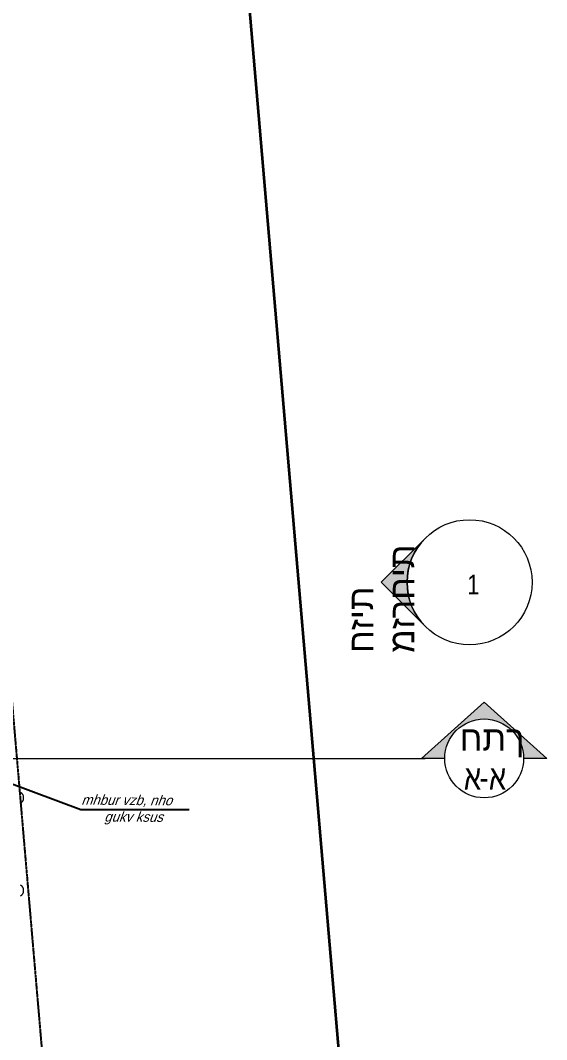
# Model space of a CAD drawing. Header units: centimetres. Extents: x 14435 to 32127, y -4289 to 2500.
# Drawn here: x 16611 to 17146, y -1131 to -97 of the extents above; entities that cross this region are included whole.
import ezdxf
from ezdxf import colors
from ezdxf.entities.mleader import LeaderData, LeaderLine
from ezdxf.enums import TextEntityAlignment as Align
from ezdxf.math import Vec2, Vec3

# ---------------------------------------------------------------- set-up
doc = ezdxf.new("R2010")
doc.units = ezdxf.units.CM
doc.linetypes.add('Hidden', pattern=[0.714375, 0.47625, -0.238125])
doc.layers.add('A-DETL', color=7, linetype='Continuous', lineweight=5)
doc.layers.add('P-SANR-FIXT', color=7, linetype='Continuous', lineweight=5)
doc.layers.add('A-DETL-MBND', color=9, linetype='Continuous', lineweight=5, true_color=0xc5c5c5)
doc.layers.add('G-ANNO-SYMB', color=240, linetype='Continuous', lineweight=5, true_color=0xff2227)
doc.layers.add('INS', color=1, linetype='Continuous')
doc.layers.add('num of plumbing', color=250, linetype='Continuous')
doc.styles.add('Arial_1', font='arial.ttf', dxfattribs={"height": 99.987594})
doc.styles.add('Arial_3', font='arial.ttf', dxfattribs={"height": 15})
doc.styles.add('MUR', font='MIRYL', dxfattribs={"oblique": 20})

# ---------------------------------------------------------------- blocks, each defined once
blk = doc.blocks.new('חיבור תחתון למרזב - חיבור תחתון למרזב-594273-גג - Dependent 1')
at = {"layer": 'A-DETL-MBND'}
blk.add_ellipse((-10, 0), major_axis=(0, 5.5), ratio=0.780869, start_param=0.261799, end_param=2.879793, dxfattribs=at)
blk = doc.blocks.new('Section - ISH-SEC HEAD-234540-גג - Dependent 1')
at = {"layer": 'G-ANNO-SYMB'}
h = blk.add_hatch(color=7, dxfattribs=at)
edge = h.paths.add_edge_path(flags=0)
edge.add_line((0.035, 0), (-0.2, 0))
edge.add_arc((-0.6, 0), 0.4, 0, 180)
edge.add_line((-1, 0), (-1.235, 0))
edge.add_line((-1.235, 0), (-0.6, 0.571))
edge.add_line((-0.6, 0.571), (0.035, 0))
at = {"layer": 'G-ANNO-SYMB', "color": 7}
for p, q in [((-0.6, 0.571), (-1.235, 0)), ((0.035, 0), (-0.6, 0.571)), ((-1.235, 0), (-1, 0)), ((-0.2, 0), (0.035, 0))]:
    blk.add_line(p, q, dxfattribs=at)
for start, end in [(360, 180), (0, 180), (180, 0)]:
    blk.add_arc((-0.6, 0), 0.4, start, end, dxfattribs=at)
blk = doc.blocks.new('Elevation - שם מבט-109781-גג - Dependent 1')
at = {"layer": 'G-ANNO-SYMB', "color": 7}
blk.add_circle((0, 0), 0.635, dxfattribs=at)
blk = doc.blocks.new('Elevation - שם מבט-109699-גג - Dependent 1')
at = {"layer": 'G-ANNO-SYMB'}
h = blk.add_hatch(color=7, dxfattribs=at)
edge = h.paths.add_edge_path(flags=0)
edge.add_line((0, 0.898), (0.449, 0.449))
edge.add_arc((0, 0), 0.635, 45, 135)
edge.add_line((-0.449, 0.449), (0, 0.898))
at = {"layer": 'G-ANNO-SYMB', "color": 7}
for p, q in [((0, 0.898), (-0.449, 0.449)), ((0, 0.898), (-0.449, 0.449)), ((0.449, 0.449), (0, 0.898)), ((0.449, 0.449), (0, 0.898))]:
    blk.add_line(p, q, dxfattribs=at)
blk.add_arc((0, 0), 0.635, 45, 135, dxfattribs=at)
blk = doc.blocks.new('gag')
at = {"layer": 'A-DETL', "color": 176, "lineweight": 35, "true_color": 0x000080}
blk.add_line((49527.9, -10725.3), (49729.3, -13070.8), dxfattribs=at)
at = {"layer": 'A-DETL', "color": 1, "linetype": 'Hidden', "lineweight": 25, "true_color": 0xff0000}
blk.add_line((49401.9, -12764.2), (49271.8, -11249.1), dxfattribs=at)
at = {"layer": 'G-ANNO-SYMB', "color": 7}
blk.add_line((47339.7, -11931), (49744.6, -11931), dxfattribs=at)
at = {"layer": 'G-ANNO-SYMB', "color": 7, "xscale": 99.99999999999991, "yscale": 99.99999999999991, "zscale": 99.99999999999991}
blk.add_blockref('Elevation - שם מבט-109781-גג - Dependent 1', (49789.8, -11752.3), dxfattribs=at)
at = {"layer": 'G-ANNO-SYMB', "color": 7, "xscale": 99.99999999999991, "yscale": 99.99999999999991, "zscale": 99.99999999999991, "rotation": 89.99999999999962}
blk.add_blockref('Elevation - שם מבט-109699-גג - Dependent 1', (49789.8, -11752.3), dxfattribs=at)
at = {"layer": 'G-ANNO-SYMB', "color": 7, "extrusion": (0, 0, -1), "xscale": 99.99999999999991, "yscale": 99.99999999999991, "zscale": 99.99999999999991}
blk.add_blockref('Section - ISH-SEC HEAD-234540-גג - Dependent 1', (-49744.6, -11931), dxfattribs=at)
at = {"layer": 'P-SANR-FIXT', "color": 9, "true_color": 0xc5c5c5, "rotation": 180}
for p in [(49322.6, -11970.9), (49322.6, -12065)]:
    blk.add_blockref('חיבור תחתון למרזב - חיבור תחתון למרזב-594273-גג - Dependent 1', p, dxfattribs=at)
at = {"layer": 'G-ANNO-SYMB', "color": 7, "insert": (49666.9, -11824), "char_height": 25, "width": 174.447, "attachment_point": 1, "rotation": 90, "style": 'Arial_1'}
blk.add_mtext('חזית מזרחית', dxfattribs=at)
at = {"layer": 'G-ANNO-SYMB', "color": 7, "attachment_point": 1}
for s, insert, char_height, width, style in [('\\fArial|b0|i0|c177|p34|;\\W.8;1', (49787.4, -11744.5), 20, 15.392, 'Arial_3'), ('חתך', (49779.8, -11898.2), 25, 59.646, 'Arial_1'), ('\\fArial|b0|i0|c177|p34|;\\W.8;א', (49784, -11937.9), 25, 19.24, 'Arial_1'), ('\\fArial|b0|i0|c177|p34|;\\W.8;א', (49809.4, -11937.9), 25, 19.24, 'Arial_1'), ('\\fArial|b0|i0|c177|p34|;\\W.8;-', (49799.9, -11937.9), 25, 11.544, 'Arial_1')]:
    blk.add_mtext(s, dxfattribs=dict(at, insert=insert, char_height=char_height, width=width, style=style))

msp = doc.modelspace()

# ---------------------------------------------------------------- block references
msp.add_blockref('gag', (-32722.2, 11084.9))

# ---------------------------------------------------------------- texts
at = {"layer": 'INS', "style": 'MUR', "oblique": 20}
for s, p in [('mhbur vzb, nho ', (16721.1, -889.1, -12.8)), ('gukv ksus', (16726.2, -906.6, -12.8))]:
    msp.add_text(s, height=10, rotation=359.6133, dxfattribs=at).set_placement(p, align=Align.MIDDLE)

# ---------------------------------------------------------------- leaders
at = {"layer": 'num of plumbing', "lineweight": 13}
ml = msp.add_multileader_mtext('Standard', dxfattribs=at)
ml.set_content('')
ml.set_leader_properties()
ml.build(insert=Vec2(0, 0))
ml.multileader.update_dxf_attribs({"text_right_attachment_type": 6, "dogleg_length": 226.7, "arrow_head_size": 8})
ctx = ml.context
ctx.base_point, ctx.char_height, ctx.arrow_head_size, ctx.landing_gap_size, ctx.plane_origin = Vec3(16782.6, -897.8), 0.18, 8, 0.09, Vec3(16429.4, -770.6)
ctx.right_attachment = 6
notes = []
notes.append((ctx, [(1, (1, 1, 0), (16672.7, -897.8), (1, 0), 110, [(0, [(16591.9, -867.8)], 0, [])])]))
ctx.mtext, ml.multileader.dxf.content_type = None, 0
for ctx, leaders in notes:
    for number, flags, end, landing, length, lines in leaders:
        leader = LeaderData()
        leader.index, (leader.has_last_leader_line, leader.has_dogleg_vector, leader.attachment_direction) = number, flags
        leader.last_leader_point, leader.dogleg_vector, leader.dogleg_length = Vec3(end), Vec3(landing), length
        for number, points, colour, breaks in lines:
            line = LeaderLine()
            line.index, line.vertices, line.color, line.breaks = number, Vec3.list(points), colors.encode_raw_color(colour), breaks
            leader.lines.append(line)
        ctx.leaders.append(leader)

doc.saveas('drawing.dxf')
